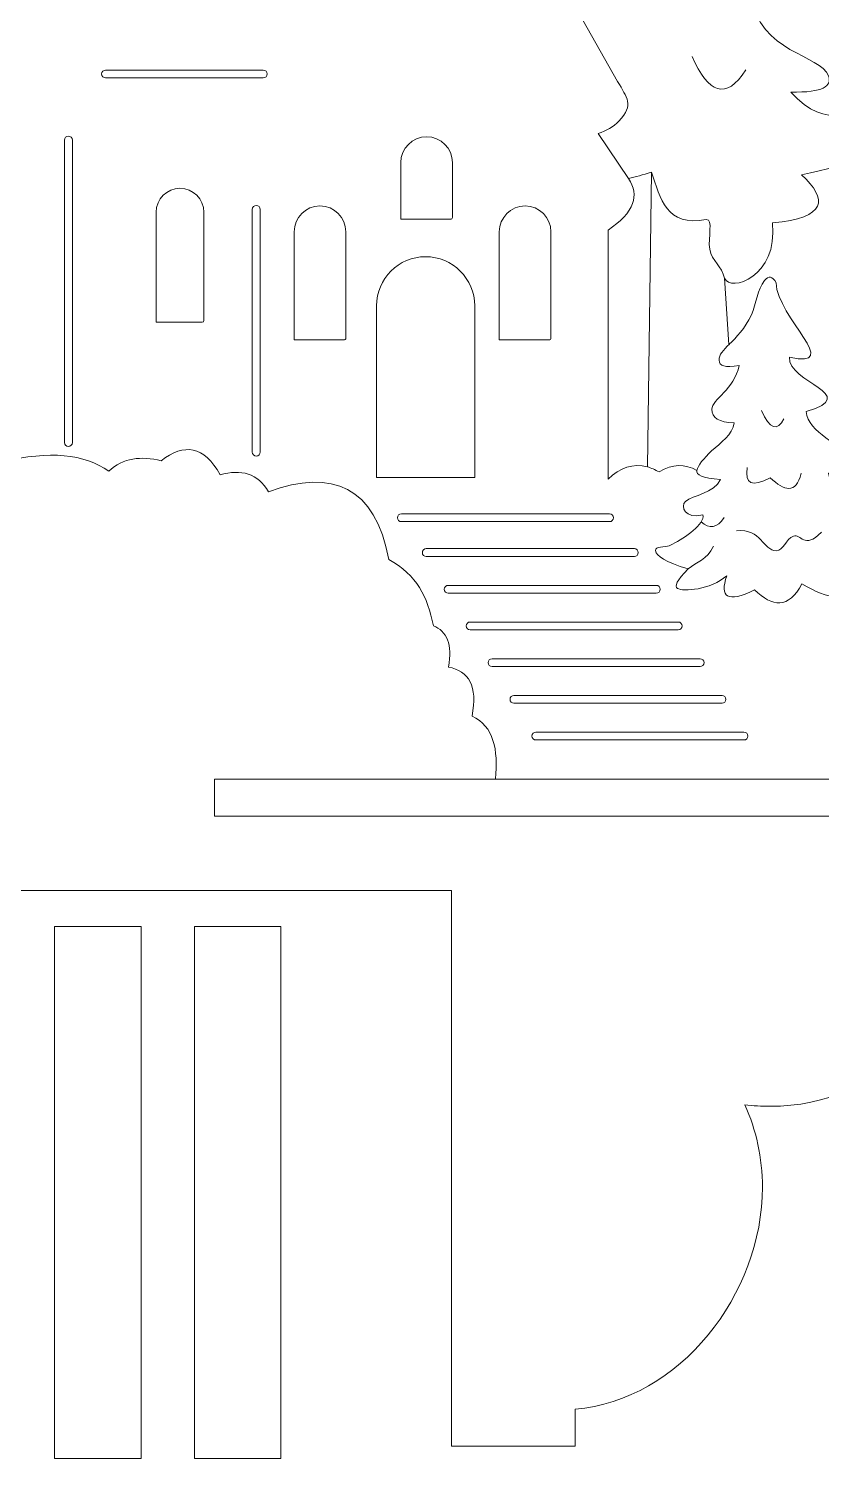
# Model space of a CAD drawing. Header units: centimetres. Extents: x -55.4 to 38.6, y -20 to 10.1.
# Drawn here: x -16.05 to -7.49, y -19.95 to -4.54 of the extents above; entities that cross this region are included whole.
import ezdxf

# ---------------------------------------------------------------- set-up
doc = ezdxf.new("R2010")
doc.units = ezdxf.units.CM
doc.header["$MEASUREMENT"] = 0
doc.layers.add('layer 1', color=7, linetype='Continuous')

msp = doc.modelspace()

# ---------------------------------------------------------------- linework, layer by layer
at = {"layer": 'layer 1', "color": 250, "lineweight": 9}
for points, knots in [([(-6.70839, -12.62526), (-6.64272, -12.48605), (-6.62033, -12.35282), (-6.63773, -12.2251), (-6.63773, -12.2251), (-6.67549, -11.94799), (-6.90063, -11.69682), (-7.27756, -11.4667), (-7.27756, -11.4667), (-6.8308, -11.33782), (-6.56469, -11.14201), (-6.72016, -10.79005), (-6.72016, -10.79005), (-5.91628, -9.99783), (-6.30232, -9.60709), (-7.36299, -9.44139), (-7.36299, -9.44139), (-7.39331, -9.4061), (-7.41308, -9.36961), (-7.41735, -9.32911), (-7.41735, -9.32911), (-7.19683, -9.30829), (-7.15256, -9.2467), (-7.19097, -9.16602), (-7.19097, -9.16602), (-7.26109, -9.0187), (-7.64511, -8.89337), (-7.65891, -8.66453), (-7.65891, -8.66453), (-7.04715, -8.47651), (-7.86245, -8.35373), (-7.83992, -8.07917), (-7.83992, -8.07917), (-7.24877, -8.20442), (-7.97445, -7.64985), (-7.98357, -7.27767), (-7.98357, -7.27767), (-8.02311, -7.20265), (-8.06461, -7.19862), (-8.10765, -7.25054), (-8.10765, -7.25054), (-8.19004, -7.34993), (-8.19339, -7.49634), (-8.24956, -7.62033), (-8.24956, -7.62033), (-8.31759, -7.77046), (-8.41292, -7.86351), (-8.49169, -7.94138), (-8.49169, -7.94138), (-8.49169, -7.94138), (-8.53856, -7.22746), (-8.53856, -7.22746), (-8.53856, -7.22746), (-8.48323, -7.38221), (-7.95867, -7.21385), (-8.02328, -6.63114), (-8.02328, -6.63114), (-7.43583, -6.57506), (-7.42176, -6.37946), (-7.70928, -6.11049), (-7.70928, -6.11049), (-7.17724, -6.00151), (-6.83289, -5.88622), (-6.65204, -5.76879), (-6.65204, -5.76879), (-6.35811, -5.57798), (-6.5202, -5.28663), (-6.81051, -5.34137), (-6.81051, -5.34137), (-7.13321, -5.40218), (-7.42581, -5.65899), (-7.82532, -5.22021), (-7.82532, -5.22021), (-7.47177, -5.22725), (-7.37852, -5.15617), (-7.4184, -5.04514), (-7.4184, -5.04514), (-7.501, -4.81518), (-8.16929, -4.80245), (-8.25021, -4.18001), (-8.25021, -4.18001), (-7.73176, -4.46699), (-7.32629, -4.41158), (-7.18345, -4.35427), (-7.18345, -4.35427), (-7.04612, -4.29919), (-7.10963, -4.13517), (-7.38609, -3.85565), (-7.38609, -3.85565), (-5.83911, -4.33149), (-6.14637, -3.40477), (-6.23665, -3.28589), (-6.23665, -3.28589), (-6.40943, -3.05837), (-7.36461, -3.71682), (-7.99483, -2.80771), (-7.99483, -2.80771), (-7.70487, -2.76261), (-7.56593, -2.68427), (-7.5294, -2.58341), (-7.5294, -2.58341), (-7.43879, -2.33326), (-8.18588, -2.66057), (-8.40512, -1.58053), (-8.40512, -1.58053), (-8.18383, -1.70777), (-8.01359, -1.68061), (-7.90813, -1.45754), (-7.90813, -1.45754), (-7.66913, -1.73158), (-7.3526, -1.76338), (-7.27857, -1.70498), (-7.27857, -1.70498), (-7.21353, -1.65366), (-7.44007, -1.41302), (-7.44129, -1.17978), (-7.44129, -1.17978), (-6.48436, -1.80734), (-6.47785, -1.09457), (-6.60307, -0.91599), (-6.60307, -0.91599), (-6.85891, -0.55114), (-7.66833, -1.26353), (-8.65769, 0.38357), (-8.65769, 0.38357), (-8.46667, 0.30131), (-8.33561, 0.29774), (-8.33212, 0.46153), (-8.33212, 0.46153), (-7.95028, 0.45019), (-7.84785, 0.53603), (-7.89003, 0.67217), (-7.89003, 0.67217), (-7.97905, 0.95937), (-8.61272, 0.66045), (-8.82275, 1.76534), (-8.82275, 1.76534), (-8.63232, 1.71681), (-8.53312, 1.74373), (-8.49565, 1.82171), (-8.49565, 1.82171), (-8.35933, 2.10554), (-9.12184, 2.16454), (-9.11763, 3.52602), (-9.11763, 3.52602), (-9.13327, 3.92774), (-9.18893, 4.1949), (-9.24376, 4.35059), (-9.24376, 4.35059), (-9.24376, 4.35059), (-8.37763, 5.26482), (-8.37763, 5.26482), (-8.37763, 5.26482), (-8.37763, 5.26482), (-7.90343, 4.67617), (-7.90343, 4.67617), (-7.90343, 4.67617), (-7.88476, 4.65301), (-7.8544, 4.64505), (-7.82677, 4.65609), (-7.82677, 4.65609), (-7.79915, 4.66713), (-7.78263, 4.69381), (-7.78507, 4.72346), (-7.78507, 4.72346), (-7.78507, 4.72346), (-7.84589, 5.46329), (-7.84589, 5.46329), (-7.84589, 5.46329), (-7.84589, 5.46329), (-6.2158, 5.38001), (-6.2158, 5.38001), (-6.2158, 5.38001), (-6.1874, 5.37855), (-6.16235, 5.39415), (-6.15113, 5.42029), (-6.15113, 5.42029), (-6.13992, 5.44642), (-6.14587, 5.47534), (-6.16649, 5.49493), (-6.16649, 5.49493), (-6.16649, 5.49493), (-7.35788, 6.6263), (-7.35788, 6.6263), (-7.35788, 6.6263), (-7.35788, 6.6263), (-6.76301, 7.1055), (-6.76301, 7.1055), (-6.76301, 7.1055), (-6.73985, 7.12417), (-6.73189, 7.15453), (-6.74293, 7.18215), (-6.74293, 7.18215), (-6.75397, 7.20978), (-6.78065, 7.2263), (-6.81031, 7.22386), (-6.81031, 7.22386), (-6.81031, 7.22386), (-7.5716, 7.16126), (-7.5716, 7.16126), (-7.5716, 7.16126), (-7.5716, 7.16126), (-7.48777, 8.80209), (-7.48777, 8.80209), (-7.48777, 8.80209), (-7.48632, 8.83049), (-7.50192, 8.85554), (-7.52805, 8.86675), (-7.52805, 8.86675), (-7.5542, 8.87797), (-7.58311, 8.87202), (-7.60269, 8.85139), (-7.60269, 8.85139), (-7.60269, 8.85139), (-8.72664, 7.66782), (-8.72664, 7.66782), (-8.72664, 7.66782), (-8.72664, 7.66782), (-9.19235, 8.24591), (-9.19235, 8.24591), (-9.19235, 8.24591), (-9.21101, 8.26907), (-9.24137, 8.27703), (-9.269, 8.26599), (-9.269, 8.26599), (-9.29663, 8.25495), (-9.31315, 8.22827), (-9.31071, 8.19862), (-9.31071, 8.19862), (-9.31071, 8.19862), (-9.29487, 8.00606), (-9.29487, 8.00606), (-9.29487, 8.00606), (-9.87511, 8.78231), (-11.00648, 9.13679), (-11.82507, 8.51165), (-11.82507, 8.51165), (-12.07159, 9.37014), (-12.86264, 9.99829), (-13.80043, 9.99829), (-13.80043, 9.99829), (-14.51416, 9.99829), (-15.14289, 9.63441), (-15.51125, 9.08207), (-15.51125, 9.08207), (-15.86292, 9.70982), (-16.53455, 10.1341), (-17.30528, 10.1341), (-17.30528, 10.1341), (-18.13968, 10.1341), (-18.85792, 9.63678), (-19.17977, 8.92241), (-19.17977, 8.92241), (-19.534, 9.21229), (-19.98684, 9.38621), (-20.48029, 9.38621), (-20.48029, 9.38621), (-21.45079, 9.38621), (-22.26413, 8.71343), (-22.47943, 7.80885), (-22.47943, 7.80885), (-22.78331, 7.9863), (-23.13688, 8.08798), (-23.51419, 8.08798), (-23.51419, 8.08798), (-24.62237, 8.08798), (-25.52567, 7.21077), (-25.56759, 6.11282), (-25.56759, 6.11282), (-25.71227, 6.14375), (-25.86237, 6.16005), (-26.01628, 6.16005), (-26.01628, 6.16005), (-27.19551, 6.16005), (-28.15145, 5.2041), (-28.15145, 4.02485), (-28.15145, 4.02485), (-28.15145, 3.79027), (-28.11363, 3.56453), (-28.04375, 3.35341), (-28.04375, 3.35341), (-29.17053, 3.29478), (-30.06615, 2.36257), (-30.06615, 1.22114), (-30.06615, 1.22114), (-30.06615, 0.89001), (-29.99076, 0.57646), (-29.85623, 0.29677), (-29.85623, 0.29677), (-30.55787, -0.0531), (-31.03983, -0.77786), (-31.03983, -1.61519), (-31.03983, -1.61519), (-31.03983, -2.2145), (-30.79291, -2.75615), (-30.39527, -3.14394), (-30.39527, -3.14394), (-30.90765, -3.5419), (-31.23737, -4.16393), (-31.23737, -4.86298), (-31.23737, -4.86298), (-31.23737, -5.58806), (-30.88261, -6.2303), (-30.33721, -6.62555), (-30.33721, -6.62555), (-30.66807, -7.00715), (-30.86829, -7.50514), (-30.86829, -8.04989), (-30.86829, -8.04989), (-30.86829, -8.96298), (-30.30572, -9.74467), (-29.50828, -10.06725), (-29.50828, -10.06725), (-29.70865, -10.39645), (-29.82407, -10.78309), (-29.82407, -11.19667), (-29.82407, -11.19667), (-29.82407, -12.35625), (-28.91676, -13.3039), (-27.77335, -13.36846), (-27.77335, -13.36846), (-27.84047, -13.57794), (-27.87672, -13.80123), (-27.87672, -14.03301), (-27.87672, -14.03301), (-27.87672, -15.23439), (-26.90281, -16.2083), (-25.70143, -16.2083), (-25.70143, -16.2083), (-25.59348, -16.2083), (-25.48736, -16.20043), (-25.38364, -16.18526), (-25.38364, -16.18526), (-25.28039, -17.29055), (-24.35015, -18.15565), (-23.21787, -18.15565), (-23.21787, -18.15565), (-22.91707, -18.15565), (-22.63052, -18.09459), (-22.36996, -17.98422), (-22.36996, -17.98422), (-22.19729, -18.62855), (-21.73615, -19.1549), (-21.13343, -19.4163), (-21.13343, -19.4163), (-21.13343, -19.4163), (-21.13343, -19.8163), (-21.13343, -19.8163), (-21.13343, -19.8163), (-21.13343, -19.8163), (-19.80009, -19.8163), (-19.80009, -19.8163), (-19.80009, -19.8163), (-19.80009, -19.8163), (-19.80009, -19.4163), (-19.80009, -19.4163), (-19.80009, -19.4163), (-19.80009, -19.4163), (-19.80009, -13.82526), (-19.80009, -13.82526), (-19.80009, -13.82526), (-19.80009, -13.82526), (-11.48448, -13.82526), (-11.48448, -13.82526), (-11.48448, -13.82526), (-11.48448, -13.82526), (-11.48448, -19.4163), (-11.48448, -19.4163), (-11.48448, -19.4163), (-11.48448, -19.4163), (-11.48448, -19.8163), (-11.48448, -19.8163), (-11.48448, -19.8163), (-11.48448, -19.8163), (-10.15115, -19.8163), (-10.15115, -19.8163), (-10.15115, -19.8163), (-10.15115, -19.8163), (-10.15115, -19.4163), (-10.15115, -19.4163), (-10.15115, -19.4163), (-9.02091, -19.3211), (-8.13085, -18.17469), (-8.13085, -17.02455), (-8.13085, -17.02455), (-8.13085, -16.70765), (-8.19863, -16.40655), (-8.32045, -16.13501), (-8.32045, -16.13501), (-8.23133, -16.14611), (-8.14053, -16.15186), (-8.0484, -16.15186), (-8.0484, -16.15186), (-6.84699, -16.15186), (-5.87308, -15.17795), (-5.87308, -13.97654), (-5.87308, -13.97654), (-5.87308, -13.63541), (-5.95161, -13.31262), (-6.09156, -13.02526), (-6.09156, -13.02526), (-6.09156, -13.02526), (-14.04159, -13.02526), (-14.04159, -13.02526), (-14.04159, -13.02526), (-14.04159, -13.02526), (-14.04159, -12.62526), (-14.04159, -12.62526), (-14.04159, -12.62526), (-14.04159, -12.62526), (-6.70839, -12.62526), (-6.70839, -12.62526)], [0, 0, 0, 0, 0.00961538, 0.00961538, 0.00961538, 0.00961538, 0.01923077, 0.01923077, 0.01923077, 0.01923077, 0.02884615, 0.02884615, 0.02884615, 0.02884615, 0.03846154, 0.03846154, 0.03846154, 0.03846154, 0.04807692, 0.04807692, 0.04807692, 0.04807692, 0.05769231, 0.05769231, 0.05769231, 0.05769231, 0.06730769, 0.06730769, 0.06730769, 0.06730769, 0.07692308, 0.07692308, 0.07692308, 0.07692308, 0.08653846, 0.08653846, 0.08653846, 0.08653846, 0.09615385, 0.09615385, 0.09615385, 0.09615385, 0.10576923, 0.10576923, 0.10576923, 0.10576923, 0.11538462, 0.11538462, 0.11538462, 0.11538462, 0.125, 0.125, 0.125, 0.125, 0.13461538, 0.13461538, 0.13461538, 0.13461538, 0.14423077, 0.14423077, 0.14423077, 0.14423077, 0.15384615, 0.15384615, 0.15384615, 0.15384615, 0.16346154, 0.16346154, 0.16346154, 0.16346154, 0.17307692, 0.17307692, 0.17307692, 0.17307692, 0.18269231, 0.18269231, 0.18269231, 0.18269231, 0.19230769, 0.19230769, 0.19230769, 0.19230769, 0.20192308, 0.20192308, 0.20192308, 0.20192308, 0.21153846, 0.21153846, 0.21153846, 0.21153846, 0.22115385, 0.22115385, 0.22115385, 0.22115385, 0.23076923, 0.23076923, 0.23076923, 0.23076923, 0.24038462, 0.24038462, 0.24038462, 0.24038462, 0.25, 0.25, 0.25, 0.25, 0.25961538, 0.25961538, 0.25961538, 0.25961538, 0.26923077, 0.26923077, 0.26923077, 0.26923077, 0.27884615, 0.27884615, 0.27884615, 0.27884615, 0.28846154, 0.28846154, 0.28846154, 0.28846154, 0.29807692, 0.29807692, 0.29807692, 0.29807692, 0.30769231, 0.30769231, 0.30769231, 0.30769231, 0.31730769, 0.31730769, 0.31730769, 0.31730769, 0.32692308, 0.32692308, 0.32692308, 0.32692308, 0.33653846, 0.33653846, 0.33653846, 0.33653846, 0.34615385, 0.34615385, 0.34615385, 0.34615385, 0.35576923, 0.35576923, 0.35576923, 0.35576923, 0.36538462, 0.36538462, 0.36538462, 0.36538462, 0.375, 0.375, 0.375, 0.375, 0.38461538, 0.38461538, 0.38461538, 0.38461538, 0.39423077, 0.39423077, 0.39423077, 0.39423077, 0.40384615, 0.40384615, 0.40384615, 0.40384615, 0.41346154, 0.41346154, 0.41346154, 0.41346154, 0.42307692, 0.42307692, 0.42307692, 0.42307692, 0.43269231, 0.43269231, 0.43269231, 0.43269231, 0.44230769, 0.44230769, 0.44230769, 0.44230769, 0.45192308, 0.45192308, 0.45192308, 0.45192308, 0.46153846, 0.46153846, 0.46153846, 0.46153846, 0.47115385, 0.47115385, 0.47115385, 0.47115385, 0.48076923, 0.48076923, 0.48076923, 0.48076923, 0.49038462, 0.49038462, 0.49038462, 0.49038462, 0.5, 0.5, 0.5, 0.5, 0.50961538, 0.50961538, 0.50961538, 0.50961538, 0.51923077, 0.51923077, 0.51923077, 0.51923077, 0.52884615, 0.52884615, 0.52884615, 0.52884615, 0.53846154, 0.53846154, 0.53846154, 0.53846154, 0.54807692, 0.54807692, 0.54807692, 0.54807692, 0.55769231, 0.55769231, 0.55769231, 0.55769231, 0.56730769, 0.56730769, 0.56730769, 0.56730769, 0.57692308, 0.57692308, 0.57692308, 0.57692308, 0.58653846, 0.58653846, 0.58653846, 0.58653846, 0.59615385, 0.59615385, 0.59615385, 0.59615385, 0.60576923, 0.60576923, 0.60576923, 0.60576923, 0.61538462, 0.61538462, 0.61538462, 0.61538462, 0.625, 0.625, 0.625, 0.625, 0.63461538, 0.63461538, 0.63461538, 0.63461538, 0.64423077, 0.64423077, 0.64423077, 0.64423077, 0.65384615, 0.65384615, 0.65384615, 0.65384615, 0.66346154, 0.66346154, 0.66346154, 0.66346154, 0.67307692, 0.67307692, 0.67307692, 0.67307692, 0.68269231, 0.68269231, 0.68269231, 0.68269231, 0.69230769, 0.69230769, 0.69230769, 0.69230769, 0.70192308, 0.70192308, 0.70192308, 0.70192308, 0.71153846, 0.71153846, 0.71153846, 0.71153846, 0.72115385, 0.72115385, 0.72115385, 0.72115385, 0.73076923, 0.73076923, 0.73076923, 0.73076923, 0.74038462, 0.74038462, 0.74038462, 0.74038462, 0.75, 0.75, 0.75, 0.75, 0.75961538, 0.75961538, 0.75961538, 0.75961538, 0.76923077, 0.76923077, 0.76923077, 0.76923077, 0.77884615, 0.77884615, 0.77884615, 0.77884615, 0.78846154, 0.78846154, 0.78846154, 0.78846154, 0.79807692, 0.79807692, 0.79807692, 0.79807692, 0.80769231, 0.80769231, 0.80769231, 0.80769231, 0.81730769, 0.81730769, 0.81730769, 0.81730769, 0.82692308, 0.82692308, 0.82692308, 0.82692308, 0.83653846, 0.83653846, 0.83653846, 0.83653846, 0.84615385, 0.84615385, 0.84615385, 0.84615385, 0.85576923, 0.85576923, 0.85576923, 0.85576923, 0.86538462, 0.86538462, 0.86538462, 0.86538462, 0.875, 0.875, 0.875, 0.875, 0.88461538, 0.88461538, 0.88461538, 0.88461538, 0.89423077, 0.89423077, 0.89423077, 0.89423077, 0.90384615, 0.90384615, 0.90384615, 0.90384615, 0.91346154, 0.91346154, 0.91346154, 0.91346154, 0.92307692, 0.92307692, 0.92307692, 0.92307692, 0.93269231, 0.93269231, 0.93269231, 0.93269231, 0.94230769, 0.94230769, 0.94230769, 0.94230769, 0.95192308, 0.95192308, 0.95192308, 0.95192308, 0.96153846, 0.96153846, 0.96153846, 0.96153846, 0.97115385, 0.97115385, 0.97115385, 0.97115385, 0.98076923, 0.98076923, 0.98076923, 0.98076923, 1, 1, 1, 1]), ([(-15.21553, -4.98275), (-15.21553, -4.98275), (-13.51515, -4.98275), (-13.51515, -4.98275), (-13.51515, -4.98275), (-13.49165, -4.98275), (-13.47248, -5.00193), (-13.47248, -5.02542), (-13.47248, -5.02542), (-13.47248, -5.04891), (-13.49165, -5.06809), (-13.51515, -5.06809), (-13.51515, -5.06809), (-13.51515, -5.06809), (-15.21553, -5.06809), (-15.21553, -5.06809), (-15.21553, -5.06809), (-15.23903, -5.06809), (-15.2582, -5.04891), (-15.2582, -5.02542), (-15.2582, -5.02542), (-15.2582, -5.00193), (-15.23903, -4.98275), (-15.21553, -4.98275)], [0, 0, 0, 0, 0.14285714, 0.14285714, 0.14285714, 0.14285714, 0.28571429, 0.28571429, 0.28571429, 0.28571429, 0.42857143, 0.42857143, 0.42857143, 0.42857143, 0.57142857, 0.57142857, 0.57142857, 0.57142857, 0.71428571, 0.71428571, 0.71428571, 0.71428571, 1, 1, 1, 1]), ([(-15.57359, -5.73753), (-15.57359, -5.73753), (-15.57359, -8.99719), (-15.57359, -8.99719), (-15.57359, -8.99719), (-15.57359, -9.02069), (-15.59276, -9.03986), (-15.61625, -9.03986), (-15.61625, -9.03986), (-15.63975, -9.03986), (-15.65892, -9.02069), (-15.65892, -8.99719), (-15.65892, -8.99719), (-15.65892, -8.99719), (-15.65892, -5.73753), (-15.65892, -5.73753), (-15.65892, -5.73753), (-15.65892, -5.71403), (-15.63975, -5.69486), (-15.61625, -5.69486), (-15.61625, -5.69486), (-15.59276, -5.69486), (-15.57359, -5.71403), (-15.57359, -5.73753)], [0, 0, 0, 0, 0.14285714, 0.14285714, 0.14285714, 0.14285714, 0.28571429, 0.28571429, 0.28571429, 0.28571429, 0.42857143, 0.42857143, 0.42857143, 0.42857143, 0.57142857, 0.57142857, 0.57142857, 0.57142857, 0.71428571, 0.71428571, 0.71428571, 0.71428571, 1, 1, 1, 1]), ([(-11.7526, -5.7021), (-11.7526, -5.7021), (-11.7526, -5.7021), (-11.7526, -5.7021), (-11.7526, -5.7021), (-11.59931, -5.7021), (-11.47391, -5.8275), (-11.47391, -5.98079), (-11.47391, -5.98079), (-11.47391, -5.98079), (-11.47391, -6.57047), (-11.47391, -6.57047), (-11.47391, -6.57047), (-11.47391, -6.58211), (-11.48343, -6.59163), (-11.49507, -6.59163), (-11.49507, -6.59163), (-11.49507, -6.59163), (-12.03129, -6.59163), (-12.03129, -6.59163), (-12.03129, -6.59163), (-12.03129, -6.59163), (-12.03129, -5.98079), (-12.03129, -5.98079), (-12.03129, -5.98079), (-12.03129, -5.8275), (-11.90589, -5.7021), (-11.7526, -5.7021)], [0, 0, 0, 0, 0.125, 0.125, 0.125, 0.125, 0.25, 0.25, 0.25, 0.25, 0.375, 0.375, 0.375, 0.375, 0.5, 0.5, 0.5, 0.5, 0.625, 0.625, 0.625, 0.625, 0.75, 0.75, 0.75, 0.75, 1, 1, 1, 1]), ([(-9.37227, -9.26007), (-9.37227, -9.26007), (-9.32868, -6.08223), (-9.32868, -6.08223), (-9.32868, -6.08223), (-9.41857, -6.11321), (-9.50079, -6.13591), (-9.57597, -6.15149), (-9.57597, -6.15149), (-9.51336, -6.24597), (-9.50197, -6.33507), (-9.53159, -6.41983), (-9.53159, -6.41983), (-9.56699, -6.52118), (-9.66101, -6.61637), (-9.7962, -6.70721), (-9.7962, -6.70721), (-9.7962, -6.70721), (-9.7962, -9.39098), (-9.7962, -9.39098), (-9.7962, -9.39098), (-9.66532, -9.27057), (-9.52505, -9.21811), (-9.37227, -9.26007)], [0, 0, 0, 0, 0.14285714, 0.14285714, 0.14285714, 0.14285714, 0.28571429, 0.28571429, 0.28571429, 0.28571429, 0.42857143, 0.42857143, 0.42857143, 0.42857143, 0.57142857, 0.57142857, 0.57142857, 0.57142857, 0.71428571, 0.71428571, 0.71428571, 0.71428571, 1, 1, 1, 1]), ([(-14.41256, -6.25711), (-14.41256, -6.25711), (-14.41255, -6.25711), (-14.41255, -6.25711), (-14.41255, -6.25711), (-14.27091, -6.25711), (-14.15503, -6.37298), (-14.15503, -6.51463), (-14.15503, -6.51463), (-14.15503, -6.51463), (-14.15503, -7.68209), (-14.15503, -7.68209), (-14.15503, -7.68209), (-14.15503, -7.69285), (-14.16381, -7.70163), (-14.17457, -7.70163), (-14.17457, -7.70163), (-14.17457, -7.70163), (-14.67008, -7.70163), (-14.67008, -7.70163), (-14.67008, -7.70163), (-14.67008, -7.70163), (-14.67008, -6.51463), (-14.67008, -6.51463), (-14.67008, -6.51463), (-14.67008, -6.37298), (-14.5542, -6.25711), (-14.41256, -6.25711)], [0, 0, 0, 0, 0.125, 0.125, 0.125, 0.125, 0.25, 0.25, 0.25, 0.25, 0.375, 0.375, 0.375, 0.375, 0.5, 0.5, 0.5, 0.5, 0.625, 0.625, 0.625, 0.625, 0.75, 0.75, 0.75, 0.75, 1, 1, 1, 1]), ([(-13.54792, -6.48519), (-13.54792, -6.48519), (-13.54792, -9.10053), (-13.54792, -9.10053), (-13.54792, -9.10053), (-13.54792, -9.12402), (-13.56709, -9.14319), (-13.59059, -9.14319), (-13.59059, -9.14319), (-13.61408, -9.14319), (-13.63325, -9.12402), (-13.63325, -9.10053), (-13.63325, -9.10053), (-13.63325, -9.10053), (-13.63325, -6.48519), (-13.63325, -6.48519), (-13.63325, -6.48519), (-13.63325, -6.4617), (-13.61408, -6.44253), (-13.59059, -6.44253), (-13.59059, -6.44253), (-13.56709, -6.44253), (-13.54792, -6.4617), (-13.54792, -6.48519)], [0, 0, 0, 0, 0.14285714, 0.14285714, 0.14285714, 0.14285714, 0.28571429, 0.28571429, 0.28571429, 0.28571429, 0.42857143, 0.42857143, 0.42857143, 0.42857143, 0.57142857, 0.57142857, 0.57142857, 0.57142857, 0.71428571, 0.71428571, 0.71428571, 0.71428571, 1, 1, 1, 1]), ([(-12.90267, -6.44718), (-12.90267, -6.44718), (-12.90267, -6.44718), (-12.90267, -6.44718), (-12.90267, -6.44718), (-12.74937, -6.44718), (-12.62397, -6.57258), (-12.62397, -6.72587), (-12.62397, -6.72587), (-12.62397, -6.72587), (-12.62397, -7.87054), (-12.62397, -7.87054), (-12.62397, -7.87054), (-12.62397, -7.88218), (-12.63349, -7.8917), (-12.64513, -7.8917), (-12.64513, -7.8917), (-12.64513, -7.8917), (-13.18136, -7.8917), (-13.18136, -7.8917), (-13.18136, -7.8917), (-13.18136, -7.8917), (-13.18136, -6.72587), (-13.18136, -6.72587), (-13.18136, -6.72587), (-13.18136, -6.57258), (-13.05596, -6.44718), (-12.90267, -6.44718)], [0, 0, 0, 0, 0.125, 0.125, 0.125, 0.125, 0.25, 0.25, 0.25, 0.25, 0.375, 0.375, 0.375, 0.375, 0.5, 0.5, 0.5, 0.5, 0.625, 0.625, 0.625, 0.625, 0.75, 0.75, 0.75, 0.75, 1, 1, 1, 1]), ([(-10.69075, -6.44718), (-10.69075, -6.44718), (-10.69075, -6.44718), (-10.69075, -6.44718), (-10.69075, -6.44718), (-10.53745, -6.44718), (-10.41205, -6.57258), (-10.41205, -6.72587), (-10.41205, -6.72587), (-10.41205, -6.72587), (-10.41205, -7.87054), (-10.41205, -7.87054), (-10.41205, -7.87054), (-10.41205, -7.88218), (-10.42157, -7.8917), (-10.43321, -7.8917), (-10.43321, -7.8917), (-10.43321, -7.8917), (-10.96944, -7.8917), (-10.96944, -7.8917), (-10.96944, -7.8917), (-10.96944, -7.8917), (-10.96944, -6.72587), (-10.96944, -6.72587), (-10.96944, -6.72587), (-10.96944, -6.57258), (-10.84404, -6.44718), (-10.69075, -6.44718)], [0, 0, 0, 0, 0.125, 0.125, 0.125, 0.125, 0.25, 0.25, 0.25, 0.25, 0.375, 0.375, 0.375, 0.375, 0.5, 0.5, 0.5, 0.5, 0.625, 0.625, 0.625, 0.625, 0.75, 0.75, 0.75, 0.75, 1, 1, 1, 1]), ([(-11.7632, -6.99458), (-11.7632, -6.99458), (-11.76319, -6.99458), (-11.76319, -6.99458), (-11.76319, -6.99458), (-11.47215, -6.99458), (-11.23403, -7.2327), (-11.23403, -7.52374), (-11.23403, -7.52374), (-11.23403, -7.52374), (-11.23403, -9.37423), (-11.23403, -9.37423), (-11.23403, -9.37423), (-11.23403, -9.37423), (-12.29236, -9.37423), (-12.29236, -9.37423), (-12.29236, -9.37423), (-12.29236, -9.37423), (-12.29236, -7.52374), (-12.29236, -7.52374), (-12.29236, -7.52374), (-12.29236, -7.2327), (-12.05424, -6.99458), (-11.7632, -6.99458)], [0, 0, 0, 0, 0.14285714, 0.14285714, 0.14285714, 0.14285714, 0.28571429, 0.28571429, 0.28571429, 0.28571429, 0.42857143, 0.42857143, 0.42857143, 0.42857143, 0.57142857, 0.57142857, 0.57142857, 0.57142857, 0.71428571, 0.71428571, 0.71428571, 0.71428571, 1, 1, 1, 1]), ([(-12.02425, -9.76491), (-12.02425, -9.76491), (-9.78059, -9.76491), (-9.78059, -9.76491), (-9.78059, -9.76491), (-9.75709, -9.76491), (-9.73792, -9.78409), (-9.73792, -9.80758), (-9.73792, -9.80758), (-9.73792, -9.83107), (-9.75709, -9.85025), (-9.78059, -9.85025), (-9.78059, -9.85025), (-9.78059, -9.85025), (-12.02425, -9.85025), (-12.02425, -9.85025), (-12.02425, -9.85025), (-12.04775, -9.85025), (-12.06692, -9.83107), (-12.06692, -9.80758), (-12.06692, -9.80758), (-12.06692, -9.78409), (-12.04775, -9.76491), (-12.02425, -9.76491)], [0, 0, 0, 0, 0.14285714, 0.14285714, 0.14285714, 0.14285714, 0.28571429, 0.28571429, 0.28571429, 0.28571429, 0.42857143, 0.42857143, 0.42857143, 0.42857143, 0.57142857, 0.57142857, 0.57142857, 0.57142857, 0.71428571, 0.71428571, 0.71428571, 0.71428571, 1, 1, 1, 1]), ([(-11.75615, -10.14123), (-11.75615, -10.14123), (-9.51248, -10.14123), (-9.51248, -10.14123), (-9.51248, -10.14123), (-9.48899, -10.14123), (-9.46981, -10.16041), (-9.46981, -10.1839), (-9.46981, -10.1839), (-9.46981, -10.20739), (-9.48899, -10.22657), (-9.51248, -10.22657), (-9.51248, -10.22657), (-9.51248, -10.22657), (-11.75615, -10.22657), (-11.75615, -10.22657), (-11.75615, -10.22657), (-11.77964, -10.22657), (-11.79881, -10.20739), (-11.79881, -10.1839), (-11.79881, -10.1839), (-11.79881, -10.16041), (-11.77964, -10.14123), (-11.75615, -10.14123)], [0, 0, 0, 0, 0.14285714, 0.14285714, 0.14285714, 0.14285714, 0.28571429, 0.28571429, 0.28571429, 0.28571429, 0.42857143, 0.42857143, 0.42857143, 0.42857143, 0.57142857, 0.57142857, 0.57142857, 0.57142857, 0.71428571, 0.71428571, 0.71428571, 0.71428571, 1, 1, 1, 1]), ([(-11.51979, -10.53659), (-11.51979, -10.53659), (-9.27612, -10.53659), (-9.27612, -10.53659), (-9.27612, -10.53659), (-9.25263, -10.53659), (-9.23345, -10.55577), (-9.23345, -10.57926), (-9.23345, -10.57926), (-9.23345, -10.60275), (-9.25263, -10.62193), (-9.27612, -10.62193), (-9.27612, -10.62193), (-9.27612, -10.62193), (-11.51979, -10.62193), (-11.51979, -10.62193), (-11.51979, -10.62193), (-11.54328, -10.62193), (-11.56245, -10.60275), (-11.56245, -10.57926), (-11.56245, -10.57926), (-11.56245, -10.55577), (-11.54328, -10.53659), (-11.51979, -10.53659)], [0, 0, 0, 0, 0.14285714, 0.14285714, 0.14285714, 0.14285714, 0.28571429, 0.28571429, 0.28571429, 0.28571429, 0.42857143, 0.42857143, 0.42857143, 0.42857143, 0.57142857, 0.57142857, 0.57142857, 0.57142857, 0.71428571, 0.71428571, 0.71428571, 0.71428571, 1, 1, 1, 1]), ([(-11.28343, -10.93195), (-11.28343, -10.93195), (-9.03976, -10.93195), (-9.03976, -10.93195), (-9.03976, -10.93195), (-9.01627, -10.93195), (-8.99709, -10.95113), (-8.99709, -10.97462), (-8.99709, -10.97462), (-8.99709, -10.99811), (-9.01627, -11.01729), (-9.03976, -11.01729), (-9.03976, -11.01729), (-9.03976, -11.01729), (-11.28343, -11.01729), (-11.28343, -11.01729), (-11.28343, -11.01729), (-11.30692, -11.01729), (-11.32609, -10.99811), (-11.32609, -10.97462), (-11.32609, -10.97462), (-11.32609, -10.95113), (-11.30692, -10.93195), (-11.28343, -10.93195)], [0, 0, 0, 0, 0.14285714, 0.14285714, 0.14285714, 0.14285714, 0.28571429, 0.28571429, 0.28571429, 0.28571429, 0.42857143, 0.42857143, 0.42857143, 0.42857143, 0.57142857, 0.57142857, 0.57142857, 0.57142857, 0.71428571, 0.71428571, 0.71428571, 0.71428571, 1, 1, 1, 1]), ([(-11.04707, -11.32731), (-11.04707, -11.32731), (-8.8034, -11.32731), (-8.8034, -11.32731), (-8.8034, -11.32731), (-8.77991, -11.32731), (-8.76073, -11.34649), (-8.76073, -11.36998), (-8.76073, -11.36998), (-8.76073, -11.39347), (-8.77991, -11.41265), (-8.8034, -11.41265), (-8.8034, -11.41265), (-8.8034, -11.41265), (-11.04707, -11.41265), (-11.04707, -11.41265), (-11.04707, -11.41265), (-11.07056, -11.41265), (-11.08973, -11.39347), (-11.08973, -11.36998), (-11.08973, -11.36998), (-11.08973, -11.34649), (-11.07056, -11.32731), (-11.04707, -11.32731)], [0, 0, 0, 0, 0.14285714, 0.14285714, 0.14285714, 0.14285714, 0.28571429, 0.28571429, 0.28571429, 0.28571429, 0.42857143, 0.42857143, 0.42857143, 0.42857143, 0.57142857, 0.57142857, 0.57142857, 0.57142857, 0.71428571, 0.71428571, 0.71428571, 0.71428571, 1, 1, 1, 1]), ([(-10.81071, -11.72267), (-10.81071, -11.72267), (-8.56704, -11.72267), (-8.56704, -11.72267), (-8.56704, -11.72267), (-8.54355, -11.72267), (-8.52437, -11.74185), (-8.52437, -11.76534), (-8.52437, -11.76534), (-8.52437, -11.78883), (-8.54355, -11.80801), (-8.56704, -11.80801), (-8.56704, -11.80801), (-8.56704, -11.80801), (-10.81071, -11.80801), (-10.81071, -11.80801), (-10.81071, -11.80801), (-10.8342, -11.80801), (-10.85337, -11.78883), (-10.85337, -11.76534), (-10.85337, -11.76534), (-10.85337, -11.74185), (-10.8342, -11.72267), (-10.81071, -11.72267)], [0, 0, 0, 0, 0.14285714, 0.14285714, 0.14285714, 0.14285714, 0.28571429, 0.28571429, 0.28571429, 0.28571429, 0.42857143, 0.42857143, 0.42857143, 0.42857143, 0.57142857, 0.57142857, 0.57142857, 0.57142857, 0.71428571, 0.71428571, 0.71428571, 0.71428571, 1, 1, 1, 1]), ([(-10.57435, -12.11803), (-10.57435, -12.11803), (-8.33068, -12.11803), (-8.33068, -12.11803), (-8.33068, -12.11803), (-8.30719, -12.11803), (-8.28801, -12.13721), (-8.28801, -12.1607), (-8.28801, -12.1607), (-8.28801, -12.18419), (-8.30719, -12.20337), (-8.33068, -12.20337), (-8.33068, -12.20337), (-8.33068, -12.20337), (-10.57435, -12.20337), (-10.57435, -12.20337), (-10.57435, -12.20337), (-10.59784, -12.20337), (-10.61701, -12.18419), (-10.61701, -12.1607), (-10.61701, -12.1607), (-10.61701, -12.13721), (-10.59784, -12.11803), (-10.57435, -12.11803)], [0, 0, 0, 0, 0.14285714, 0.14285714, 0.14285714, 0.14285714, 0.28571429, 0.28571429, 0.28571429, 0.28571429, 0.42857143, 0.42857143, 0.42857143, 0.42857143, 0.57142857, 0.57142857, 0.57142857, 0.57142857, 0.71428571, 0.71428571, 0.71428571, 0.71428571, 1, 1, 1, 1]), ([(-15.76623, -14.21313), (-15.76623, -14.21313), (-14.83289, -14.21313), (-14.83289, -14.21313), (-14.83289, -14.21313), (-14.83289, -14.21313), (-14.83289, -19.94646), (-14.83289, -19.94646), (-14.83289, -19.94646), (-14.83289, -19.94646), (-15.76623, -19.94646), (-15.76623, -19.94646), (-15.76623, -19.94646), (-15.76623, -19.94646), (-15.76623, -14.21313), (-15.76623, -14.21313)], [0, 0, 0, 0, 0.2, 0.2, 0.2, 0.2, 0.4, 0.4, 0.4, 0.4, 0.6, 0.6, 0.6, 0.6, 1, 1, 1, 1]), ([(-14.25735, -14.21313), (-14.25735, -14.21313), (-13.32401, -14.21313), (-13.32401, -14.21313), (-13.32401, -14.21313), (-13.32401, -14.21313), (-13.32401, -19.94646), (-13.32401, -19.94646), (-13.32401, -19.94646), (-13.32401, -19.94646), (-14.25735, -19.94646), (-14.25735, -19.94646), (-14.25735, -19.94646), (-14.25735, -19.94646), (-14.25735, -14.21313), (-14.25735, -14.21313)], [0, 0, 0, 0, 0.2, 0.2, 0.2, 0.2, 0.4, 0.4, 0.4, 0.4, 0.6, 0.6, 0.6, 0.6, 1, 1, 1, 1])]:
    msp.add_open_spline(points, degree=3, knots=knots, dxfattribs=at)
at = {"layer": 'layer 1', "color": 177, "lineweight": 9}
for points, knots in [([(-10.86099, -3.03613), (-10.86099, -3.03613), (-9.69237, -5.10737), (-9.69237, -5.10737), (-9.69237, -5.10737), (-9.59244, -5.28449), (-9.5104, -5.35175), (-9.67961, -5.5329), (-9.67961, -5.5329), (-9.73739, -5.59475), (-9.81273, -5.63773), (-9.90203, -5.66563), (-9.90203, -5.66563), (-9.90203, -5.66563), (-9.57597, -6.15149), (-9.57597, -6.15149)], [0, 0, 0, 0, 0.2, 0.2, 0.2, 0.2, 0.4, 0.4, 0.4, 0.4, 0.6, 0.6, 0.6, 0.6, 1, 1, 1, 1]), ([(-9.32868, -6.08223), (-9.23157, -6.36803), (-9.16969, -6.67547), (-8.73719, -6.59478), (-8.73719, -6.59478), (-8.65659, -6.57974), (-8.72176, -6.79197), (-8.69971, -6.91421), (-8.69971, -6.91421), (-8.67588, -7.04621), (-8.56715, -7.09426), (-8.53856, -7.22746)], [0, 0, 0, 0, 0.25, 0.25, 0.25, 0.25, 0.5, 0.5, 0.5, 0.5, 1, 1, 1, 1]), ([(-8.48688, -7.93643), (-8.55296, -8.00159), (-8.60199, -8.05073), (-8.59923, -8.11021), (-8.59923, -8.11021), (-8.59648, -8.16965), (-8.53747, -8.19597), (-8.3824, -8.16557), (-8.3824, -8.16557), (-8.43319, -8.4285), (-8.67539, -8.53003), (-8.67521, -8.63902), (-8.67521, -8.63902), (-8.67507, -8.72813), (-8.60163, -8.78065), (-8.43545, -8.78687), (-8.43545, -8.78687), (-8.45545, -8.91166), (-8.5792, -8.99821), (-8.67963, -9.08822), (-8.67963, -9.08822), (-8.76461, -9.16439), (-8.82932, -9.24938), (-8.83787, -9.29725)], [0, 0, 0, 0, 0.14285714, 0.14285714, 0.14285714, 0.14285714, 0.28571429, 0.28571429, 0.28571429, 0.28571429, 0.42857143, 0.42857143, 0.42857143, 0.42857143, 0.57142857, 0.57142857, 0.57142857, 0.57142857, 0.71428571, 0.71428571, 0.71428571, 0.71428571, 1, 1, 1, 1]), ([(-19.75369, -9.22238), (-19.59021, -9.2295), (-19.4248, -9.26359), (-19.25687, -9.33405), (-19.25687, -9.33405), (-19.01041, -9.18135), (-18.70836, -9.16219), (-18.36787, -9.23527), (-18.36787, -9.23527), (-17.99687, -9.0911), (-17.63345, -9.0831), (-17.28131, -9.27761), (-17.28131, -9.27761), (-16.95077, -9.09421), (-16.63343, -9.10815), (-16.32175, -9.20705), (-16.32175, -9.20705), (-15.81949, -9.07993), (-15.44584, -9.12253), (-15.17875, -9.30582), (-15.17875, -9.30582), (-15.02703, -9.16003), (-14.83284, -9.14173), (-14.61527, -9.19349)], [0, 0, 0, 0, 0.14285714, 0.14285714, 0.14285714, 0.14285714, 0.28571429, 0.28571429, 0.28571429, 0.28571429, 0.42857143, 0.42857143, 0.42857143, 0.42857143, 0.57142857, 0.57142857, 0.57142857, 0.57142857, 0.71428571, 0.71428571, 0.71428571, 0.71428571, 1, 1, 1, 1]), ([(-14.61527, -9.19349), (-14.36775, -9.00267), (-14.15253, -9.02953), (-13.98027, -9.34555), (-13.98027, -9.34555), (-13.75255, -9.28103), (-13.57299, -9.32898), (-13.45815, -9.52802), (-13.45815, -9.52802), (-12.76433, -9.27658), (-12.30811, -9.47533), (-12.15992, -10.25789), (-12.15992, -10.25789), (-11.85889, -10.42767), (-11.74129, -10.6583), (-11.68015, -10.97253), (-11.68015, -10.97253), (-11.53624, -11.03125), (-11.47279, -11.17045), (-11.51704, -11.41733), (-11.51704, -11.41733), (-11.30037, -11.46171), (-11.19748, -11.61989), (-11.26304, -11.9465), (-11.26304, -11.9465), (-11.02707, -12.05339), (-10.98151, -12.30991), (-11.00904, -12.62383)], [0, 0, 0, 0, 0.125, 0.125, 0.125, 0.125, 0.25, 0.25, 0.25, 0.25, 0.375, 0.375, 0.375, 0.375, 0.5, 0.5, 0.5, 0.5, 0.625, 0.625, 0.625, 0.625, 0.75, 0.75, 0.75, 0.75, 1, 1, 1, 1]), ([(-9.37179, -9.26021), (-9.33068, -9.27149), (-9.28864, -9.28958), (-9.2456, -9.31498), (-9.2456, -9.31498), (-9.09984, -9.22522), (-8.96484, -9.22707), (-8.83787, -9.29725)], [0, 0, 0, 0, 0.33333333, 0.33333333, 0.33333333, 0.33333333, 1, 1, 1, 1]), ([(-8.83787, -9.29725), (-8.84659, -9.34601), (-8.78379, -9.3793), (-8.58452, -9.39545), (-8.58452, -9.39545), (-8.64951, -9.54529), (-8.88097, -9.56355), (-8.96141, -9.63378), (-8.96141, -9.63378), (-9.01739, -9.68265), (-8.96479, -9.8289), (-8.77208, -9.77578), (-8.77208, -9.77578), (-8.7546, -9.87957), (-8.96131, -10.02147), (-9.10103, -10.09439), (-9.10103, -10.09439), (-9.19977, -10.14593), (-9.29032, -10.10422), (-9.28265, -10.16286), (-9.28265, -10.16286), (-9.27503, -10.22121), (-9.18084, -10.28538), (-8.93279, -10.35982), (-8.93279, -10.35982), (-9.05475, -10.48478), (-9.08341, -10.54883), (-9.04699, -10.57035), (-9.04699, -10.57035), (-8.99071, -10.60363), (-8.68853, -10.58901), (-8.51576, -10.43359), (-8.51576, -10.43359), (-8.59441, -10.66286), (-8.51147, -10.73079), (-8.2152, -10.58571), (-8.2152, -10.58571), (-8.02392, -10.76949), (-7.84889, -10.79502), (-7.70468, -10.52001), (-7.70468, -10.52001), (-7.40281, -10.69851), (-7.25023, -10.7063), (-7.26116, -10.52702), (-7.26116, -10.52702), (-7.13731, -10.54189), (-7.01631, -10.53426), (-6.8974, -10.50937), (-6.8974, -10.50937), (-6.20065, -10.20347), (-7.13148, -10.08193), (-7.18033, -9.83417), (-7.18033, -9.83417), (-6.80135, -9.70651), (-7.21081, -9.61878), (-7.36472, -9.43941)], [0, 0, 0, 0, 0.06666667, 0.06666667, 0.06666667, 0.06666667, 0.13333333, 0.13333333, 0.13333333, 0.13333333, 0.2, 0.2, 0.2, 0.2, 0.26666667, 0.26666667, 0.26666667, 0.26666667, 0.33333333, 0.33333333, 0.33333333, 0.33333333, 0.4, 0.4, 0.4, 0.4, 0.46666667, 0.46666667, 0.46666667, 0.46666667, 0.53333333, 0.53333333, 0.53333333, 0.53333333, 0.6, 0.6, 0.6, 0.6, 0.66666667, 0.66666667, 0.66666667, 0.66666667, 0.73333333, 0.73333333, 0.73333333, 0.73333333, 0.8, 0.8, 0.8, 0.8, 0.86666667, 0.86666667, 0.86666667, 0.86666667, 1, 1, 1, 1]), ([(-8.29421, -9.26717), (-8.32491, -9.44345), (-8.24451, -9.48267), (-8.04627, -9.37655), (-8.04627, -9.37655), (-7.89628, -9.51866), (-7.77187, -9.55733), (-7.71328, -9.3293)], [0, 0, 0, 0, 0.33333333, 0.33333333, 0.33333333, 0.33333333, 1, 1, 1, 1]), ([(-8.41165, -9.94917), (-8.13753, -9.92257), (-8.13057, -10.15995), (-7.98061, -10.16357), (-7.98061, -10.16357), (-7.90501, -10.16539), (-7.87625, -10.03761), (-7.79756, -10.00594), (-7.79756, -10.00594), (-7.71471, -9.97261), (-7.68377, -10.15829), (-7.49551, -9.96411)], [0, 0, 0, 0, 0.25, 0.25, 0.25, 0.25, 0.5, 0.5, 0.5, 0.5, 1, 1, 1, 1])]:
    msp.add_open_spline(points, degree=3, knots=knots, dxfattribs=at)
for points in [[(-8.88935, -4.83691), (-8.71448, -5.23406), (-8.52327, -5.31406), (-8.31079, -4.98135)], [(-8.14275, -8.65143), (-8.05108, -8.85434), (-7.96997, -8.88041), (-7.89872, -8.74138)], [(-8.79221, -9.85241), (-8.70356, -9.92979), (-8.62049, -9.92106), (-8.54437, -9.80485)], [(-8.93279, -10.35982), (-8.84127, -10.27745), (-8.72712, -10.26823), (-8.65823, -10.11269)]]:
    msp.add_open_spline(points, degree=3, dxfattribs=at)

doc.saveas('drawing.dxf')
